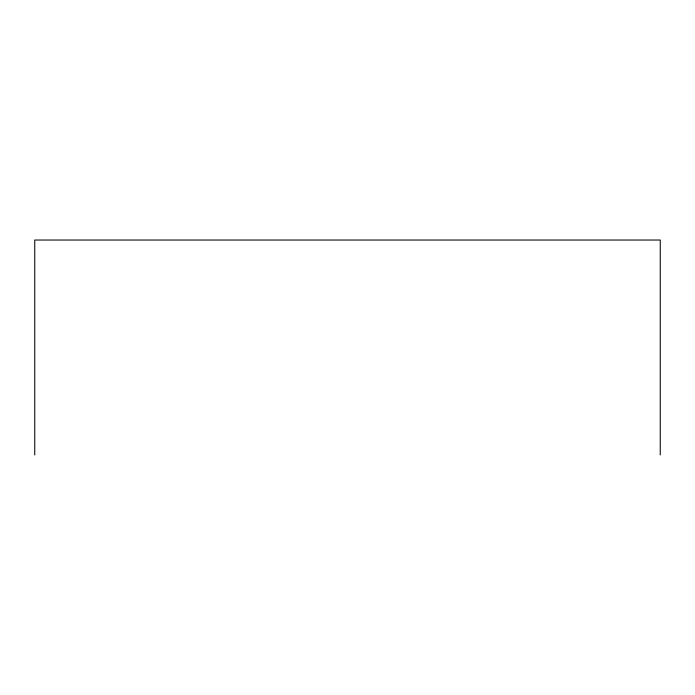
<?xml version="1.0" encoding="UTF-8"?>
<svg xmlns="http://www.w3.org/2000/svg" width="695" height="695" viewBox="0 0 695 695"><rect width="100%" height="100%" fill="white"/><g stroke="black" fill="none" stroke-linecap="round" stroke-linejoin="round"><path stroke-width="1.04" d="M660.25 454.964L660.25 240.036L34.75 240.036L34.75 454.964"/></g></svg>
